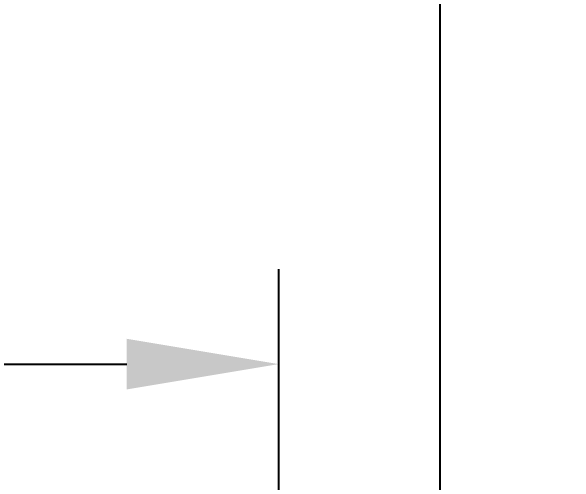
# Model space of a CAD drawing. Header units: inches. Extents: x 0 to 77285, y -118 to 40065.
# Drawn here: x 20613 to 21206, y 32115 to 32611 of the extents above; entities that cross this region are included whole.
import ezdxf

# ---------------------------------------------------------------- set-up
doc = ezdxf.new("R2010")
doc.units = ezdxf.units.IN
doc.header["$LTSCALE"] = 5
doc.header["$MEASUREMENT"] = 0
doc.styles.add('SCI', font='')
doc.styles.get('SCI').set_extended_font_data('Gulim')
doc.dimstyles.new('S', dxfattribs={"dimscale": 100, "dimtxt": 2.5, "dimasz": 2, "dimexe": 1.25, "dimexo": 0.625, "dimgap": -0.625, "dimtad": 1, "dimdec": 8, "dimtxsty": 'SCI', "dimcen": 2.5, "dimclrd": 1, "dimclre": 1, "dimclrt": 7, "dimadec": 8, "dimazin": 2, "dimtfac": 1, "dimtdec": 8, "dimtmove": 0, "dimatfit": 3, "dimfxl": 1, "dimarcsym": 0})
doc.dimstyles.new('SCH', dxfattribs={"dimtxt": 2.5, "dimasz": 2, "dimexe": 1.25, "dimexo": 0.625, "dimtad": 1, "dimdec": 8, "dimtxsty": 'SCI', "dimcen": 2.5, "dimclrd": 4, "dimclre": 4, "dimclrt": 7, "dimadec": 8, "dimazin": 2, "dimtfac": 1, "dimtdec": 8, "dimtmove": 0, "dimatfit": 3, "dimfxl": 1, "dimarcsym": 0})

# ---------------------------------------------------------------- blocks, each defined once
blk = doc.blocks.new('*D400')
at = {"color": 1, "lineweight": -2, "transparency": 16777216}
for p, q in [((20515.4, 32595.48), (19843.9, 32595.48)), ((19843.9, 32595.48), (19843.9, 32289.88)), ((20515.4, 32289.88), (20515.4, 32595.48)), ((19464.65, 31768.47), (19464.65, 32339.88)), ((20894.65, 31773.97), (20894.65, 32339.88)), ((19843.9, 32289.88), (20515.4, 32289.88)), ((19624.65, 32239.88), (20734.65, 32239.88))]:
    blk.add_line(p, q, dxfattribs=at)
at = {"color": 1, "transparency": 16777216}
for points in [[(19624.65, 32266.55), (19624.65, 32213.22), (19464.65, 32239.88)], [(20734.65, 32266.55), (20734.65, 32213.22), (20894.65, 32239.88)]]:
    blk.add_solid(points, dxfattribs=at)
at = {"layer": 'Defpoints', "color": 0, "transparency": 16777216}
for p in [(20894.65, 32239.88), (20894.65, 31723.97), (19464.65, 31718.47)]:
    blk.add_point(p, dxfattribs=at)
at = {"color": 7, "transparency": 16777216, "insert": (20179.65, 32442.68), "char_height": 200, "attachment_point": 5, "style": 'SCI'}
blk.add_mtext('1430', dxfattribs=at)
blk = doc.blocks.new('*D406')
at = {"color": 4, "lineweight": -2, "transparency": 16777216}
for p, q in [((12554.65, 31773.97), (12554.65, 33035.98)), ((21064.65, 31773.97), (21064.65, 33035.98)), ((12714.65, 32935.98), (20904.65, 32935.98))]:
    blk.add_line(p, q, dxfattribs=at)
at = {"color": 4, "transparency": 16777216}
for points in [[(12714.65, 32962.64), (12714.65, 32909.31), (12554.65, 32935.98)], [(20904.65, 32962.64), (20904.65, 32909.31), (21064.65, 32935.98)]]:
    blk.add_solid(points, dxfattribs=at)
at = {"layer": 'Defpoints', "color": 0, "transparency": 16777216}
for p in [(21064.65, 32935.98), (12554.65, 31723.97), (21064.65, 31723.97)]:
    blk.add_point(p, dxfattribs=at)
at = {"color": 7, "transparency": 16777216, "insert": (16809.65, 33088.77), "char_height": 200, "attachment_point": 5, "style": 'SCI'}
blk.add_mtext('8510', dxfattribs=at)
blk = doc.blocks.new('*D407')
at = {"color": 4, "lineweight": -2, "transparency": 16777216}
for p, q in [((21064.65, 31773.97), (21064.65, 33035.98)), ((29784.65, 31773.97), (29784.65, 33035.98)), ((21224.65, 32935.98), (29624.65, 32935.98))]:
    blk.add_line(p, q, dxfattribs=at)
at = {"color": 4, "transparency": 16777216}
for points in [[(21224.65, 32962.64), (21224.65, 32909.31), (21064.65, 32935.98)], [(29624.65, 32962.64), (29624.65, 32909.31), (29784.65, 32935.98)]]:
    blk.add_solid(points, dxfattribs=at)
at = {"layer": 'Defpoints', "color": 0, "transparency": 16777216}
for p in [(29784.65, 32935.98), (21064.65, 31723.97), (29784.65, 31723.97)]:
    blk.add_point(p, dxfattribs=at)
at = {"color": 7, "transparency": 16777216, "insert": (25424.65, 33088.64), "char_height": 200, "attachment_point": 5, "style": 'SCI'}
blk.add_mtext('8720', dxfattribs=at)

msp = doc.modelspace()

# ---------------------------------------------------------------- dimensions: what is measured, and where the dimension line sits
for base, p1, p2, dimstyle, picture, middle in [((21064.649780898, 32935.9761583659), (12554.649780898, 31723.9651372948), (21064.649780898, 31723.9651372948), 'SCH', '*D406', (16809.649780898, 33088.7724300037)), ((29784.6497808979, 32935.9761583659), (21064.649780898, 31723.9651372948), (29784.6497808979, 31723.9651372948), 'SCH', '*D407', (25424.649780898, 33088.6392742114)), ((20894.649780898, 32239.8846013014), (19464.649780898, 31718.4651372948), (20894.649780898, 31723.9651372949), 'S', '*D400', (20179.649780898, 32442.6808729392))]:
    dim = msp.add_linear_dim(base=base, p1=p1, p2=p2, dimstyle=dimstyle, override={"dimscale": 80})
    dim.commit()
    dim.dimension.update_dxf_attribs({"geometry": picture, "text_midpoint": middle})

doc.saveas('drawing.dxf')
